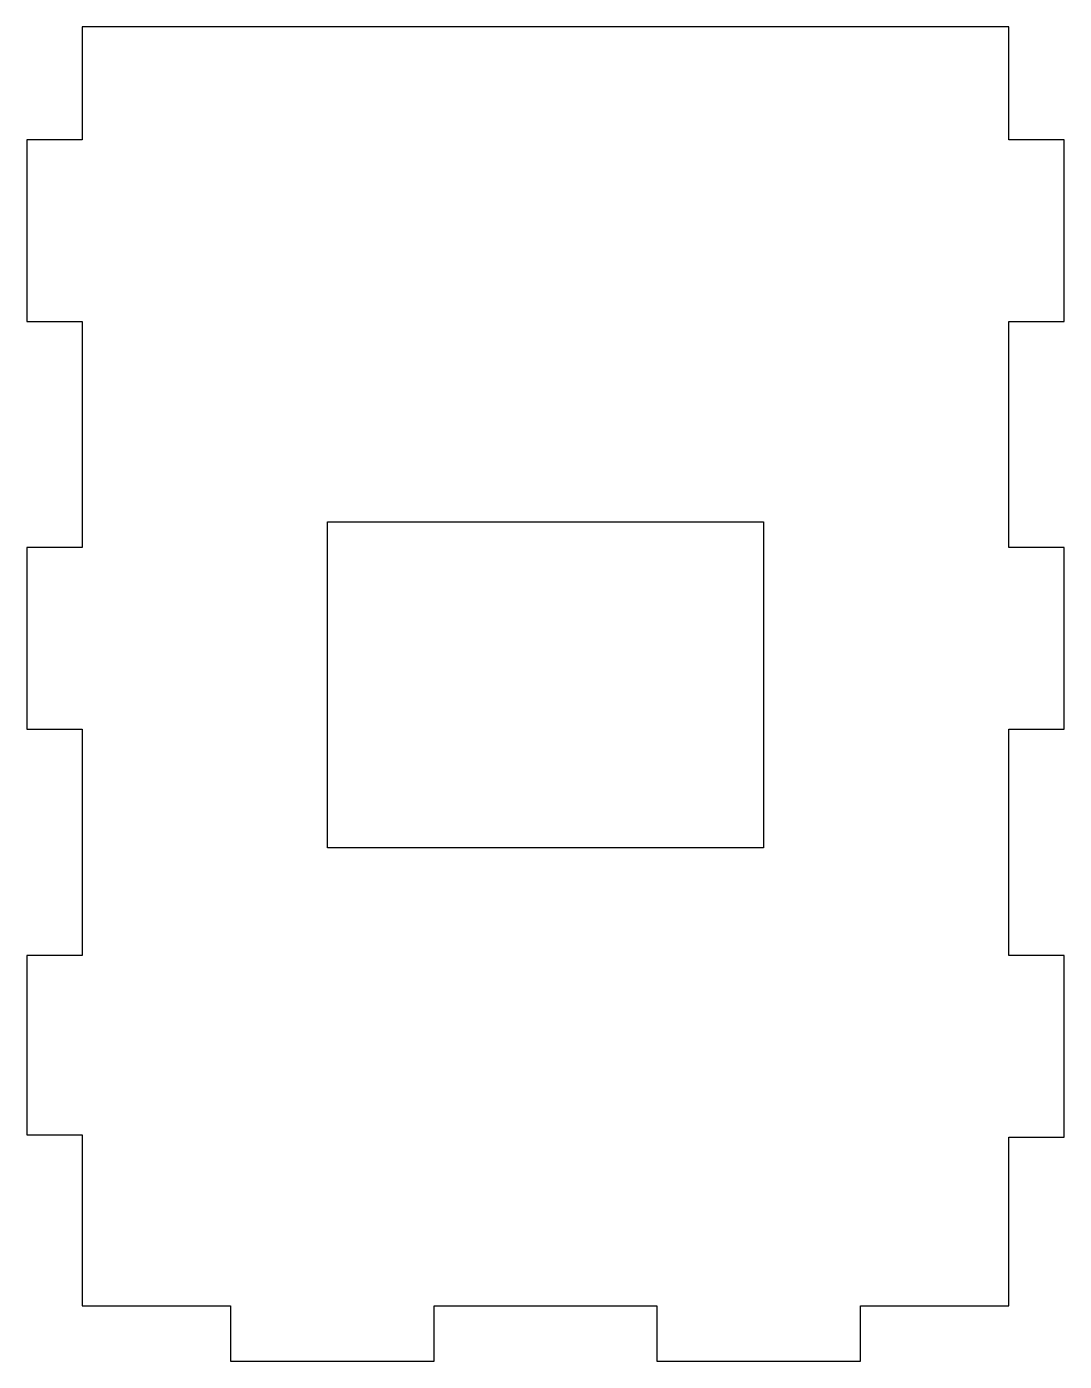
# Model space of a CAD drawing. Header units: millimetres. Extents: x -2.9 to 53.1, y -56 to 16.
import ezdxf

# ---------------------------------------------------------------- set-up
doc = ezdxf.new("R2010")
doc.units = ezdxf.units.MM

msp = doc.modelspace()

# ---------------------------------------------------------------- linework, layer by layer
for points in [[(0.1, 9.9), (-2.9, 9.9), (-2.9, 0.1), (0.1, 0.1), (0.1, -12.1), (-2.9, -12.1), (-2.9, -21.9), (0.1, -21.9), (0.1, -34.1), (-2.9, -34.1), (-2.9, -43.789), (0.1, -43.789), (0.1, -53), (8.1, -53), (8.1, -56), (19.1, -56), (19.1, -53), (31.1, -53), (31.1, -56), (42.1, -56), (42.1, -53), (50.1, -53), (50.1, -43.9), (53.1, -43.9), (53.1, -34.1), (50.1, -34.1), (50.1, -21.9), (53.1, -21.9), (53.1, -12.1), (50.1, -12.1), (50.1, 0.1), (53.1, 0.1), (53.1, 9.9), (50.1, 9.9), (50.1, 16), (0.1, 16)], [(36.872, -10.709), (36.872, -28.291), (13.328, -28.291), (13.328, -10.709)]]:
    msp.add_lwpolyline(points, close=True)

doc.saveas('drawing.dxf')
